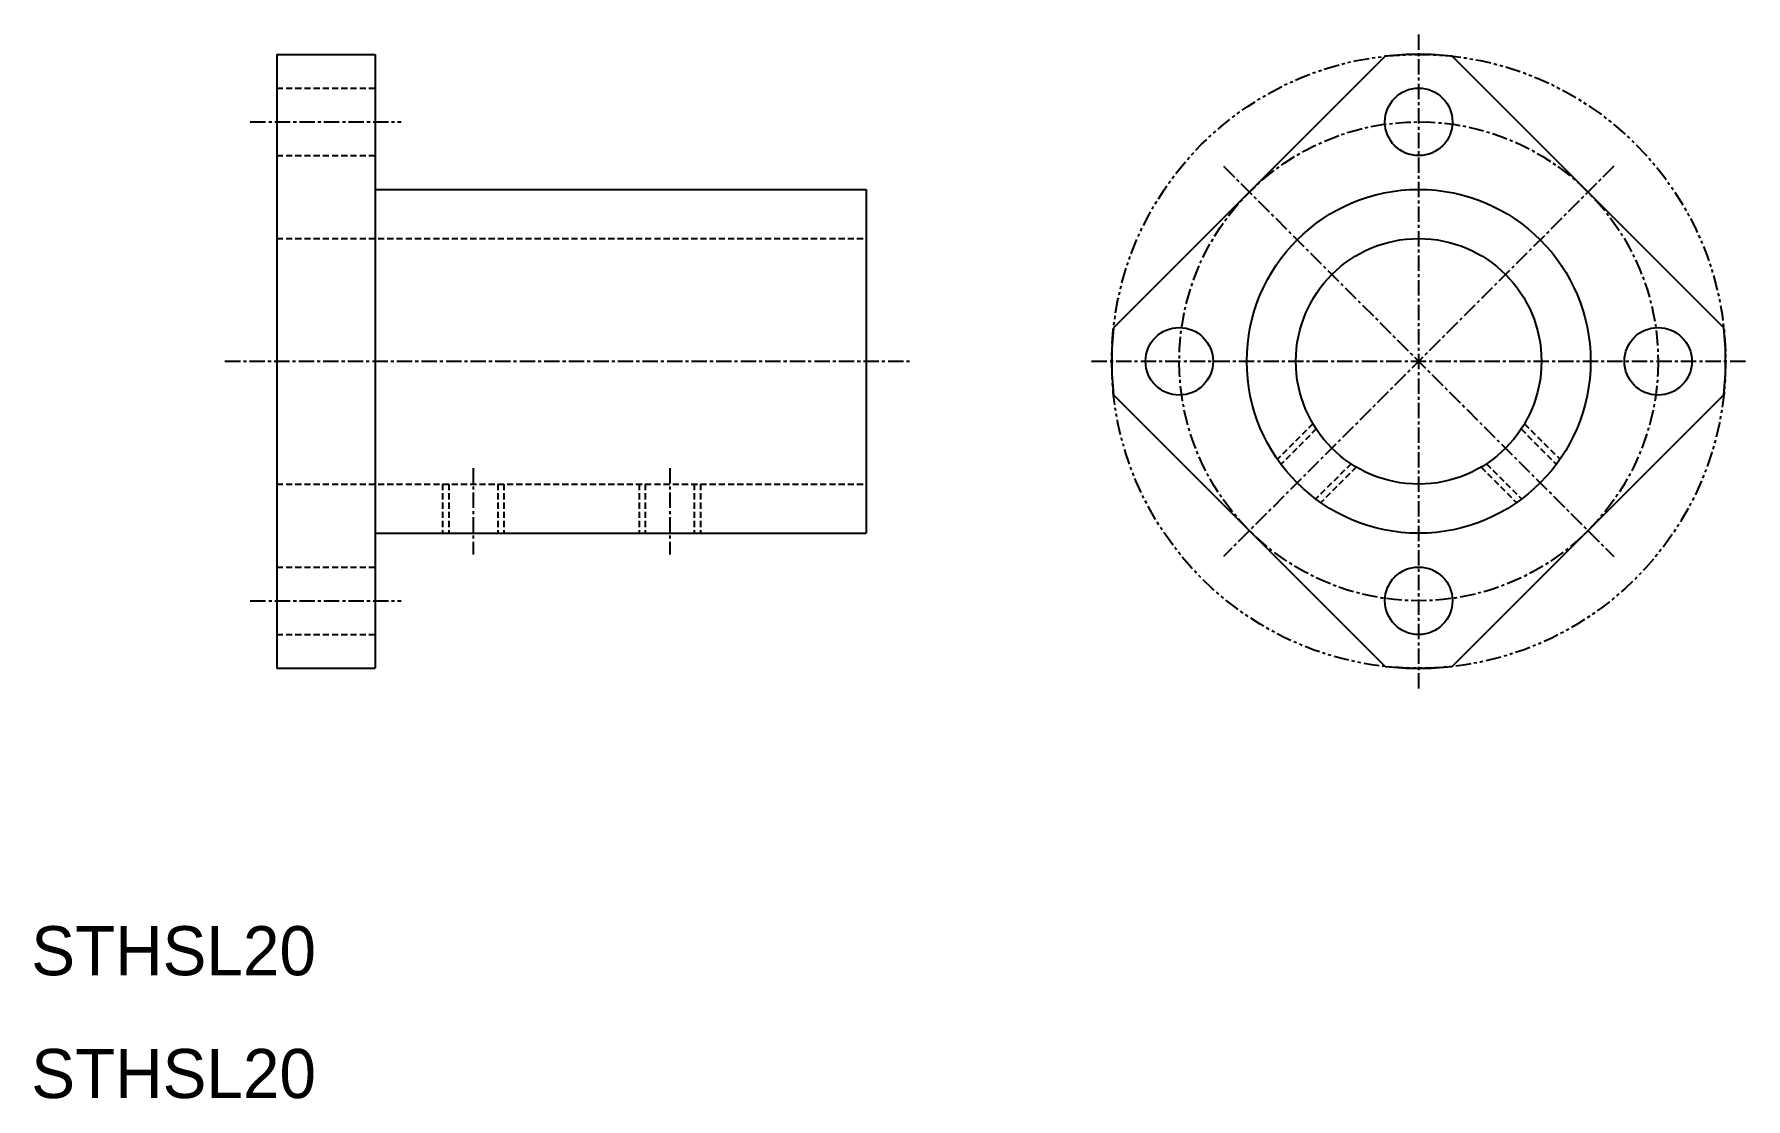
# Model space of a CAD drawing. Extents: x 10 to 150, y 10 to 97.
import ezdxf

# ---------------------------------------------------------------- set-up
doc = ezdxf.new("R2010")
doc.units = 0
for name, pattern in [('CENTER', [2, 1.25, -0.25, 0.25, -0.25]), ('DASHED', [0.75, 0.5, -0.25]), ('PHANTOM', [2.5, 1.25, -0.25, 0.25, -0.25, 0.25, -0.25])]:
    doc.linetypes.add(name, pattern=pattern)
doc.layers.get('0').update_dxf_attribs({"linetype": 'CONTINUOUS'})
doc.layers.add('CENTER', color=1, linetype='CENTER')

msp = doc.modelspace()

# ---------------------------------------------------------------- linework, layer by layer
at = {"color": 7, "linetype": 'CONTINUOUS'}
for p, q in [((30, 95), (30, 45)), ((30, 95), (38, 95)), ((38, 95), (38, 45)), ((120.27, 94.85), (98.15, 72.73)), ((125.73, 94.85), (147.85, 72.73)), ((30, 83.88), (30, 83.88)), ((38, 84), (78, 84)), ((78, 84), (78, 56)), ((30, 72.75), (30, 72.75)), ((98.15, 67.27), (120.27, 45.15)), ((147.85, 67.27), (125.73, 45.15)), ((38, 56), (78, 56)), ((30, 45), (38, 45))]:
    msp.add_line(p, q, dxfattribs=at)
at = {"color": 3, "linetype": 'DASHED'}
for p, q in [((30, 92.25), (38, 92.25)), ((30, 86.75), (38, 86.75)), ((30, 80), (78, 80)), ((114.39, 64.92), (111.49, 62.03)), ((114.66, 64.49), (111.79, 61.62)), ((131.34, 64.49), (134.21, 61.62)), ((131.61, 64.92), (134.51, 62.03)), ((117.49, 61.66), (114.62, 58.79)), ((117.92, 61.39), (115.03, 58.49)), ((128.08, 61.39), (130.97, 58.49)), ((128.51, 61.66), (131.38, 58.79)), ((30, 60), (78, 60)), ((43.5, 60), (43.5, 56)), ((44, 60), (44, 56)), ((48, 60), (48, 56)), ((48.5, 60), (48.5, 56)), ((59.5, 60), (59.5, 56)), ((60, 60), (60, 56)), ((64, 60), (64, 56)), ((64.5, 60), (64.5, 56)), ((30, 53.25), (38, 53.25)), ((30, 47.75), (38, 47.75))]:
    msp.add_line(p, q, dxfattribs=at)
at = {"color": 3, "linetype": 'PHANTOM'}
msp.add_circle((123, 70), 25, dxfattribs=at)
at = {"color": 7, "linetype": 'CONTINUOUS'}
for centre, radius in [((123, 89.5), 2.75), ((123, 70), 14), ((123, 70), 10), ((103.5, 70), 2.75), ((142.5, 70), 2.75), ((123, 50.5), 2.75)]:
    msp.add_circle(centre, radius, dxfattribs=at)
for start, end in [(83.7394, 96.2606), (173.7394, 186.2606), (353.7394, 6.2606), (263.7394, 276.2606)]:
    msp.add_arc((123, 70), 25, start, end, dxfattribs=at)
at = {"layer": 'CENTER', "color": 1, "linetype": 'CENTER'}
for p, q in [((123, 43.36), (123, 96.64)), ((27.84, 89.5), (40.14, 89.5)), ((138.89, 85.89), (107.11, 54.11)), ((107.11, 85.89), (138.89, 54.11)), ((25.78, 70), (81.74, 70)), ((96.36, 70), (149.64, 70)), ((46, 61.31), (46, 54.28)), ((62, 61.31), (62, 54.28)), ((27.84, 50.5), (40.14, 50.5))]:
    msp.add_line(p, q, dxfattribs=at)
msp.add_circle((123, 70), 19.5, dxfattribs=at)

# ---------------------------------------------------------------- texts
at = {"color": 7, "linetype": 'CONTINUOUS'}
for p in [(10, 20), (10, 10)]:
    msp.add_text('STHSL20', height=4, dxfattribs=at).set_placement(p)

doc.saveas('drawing.dxf')
